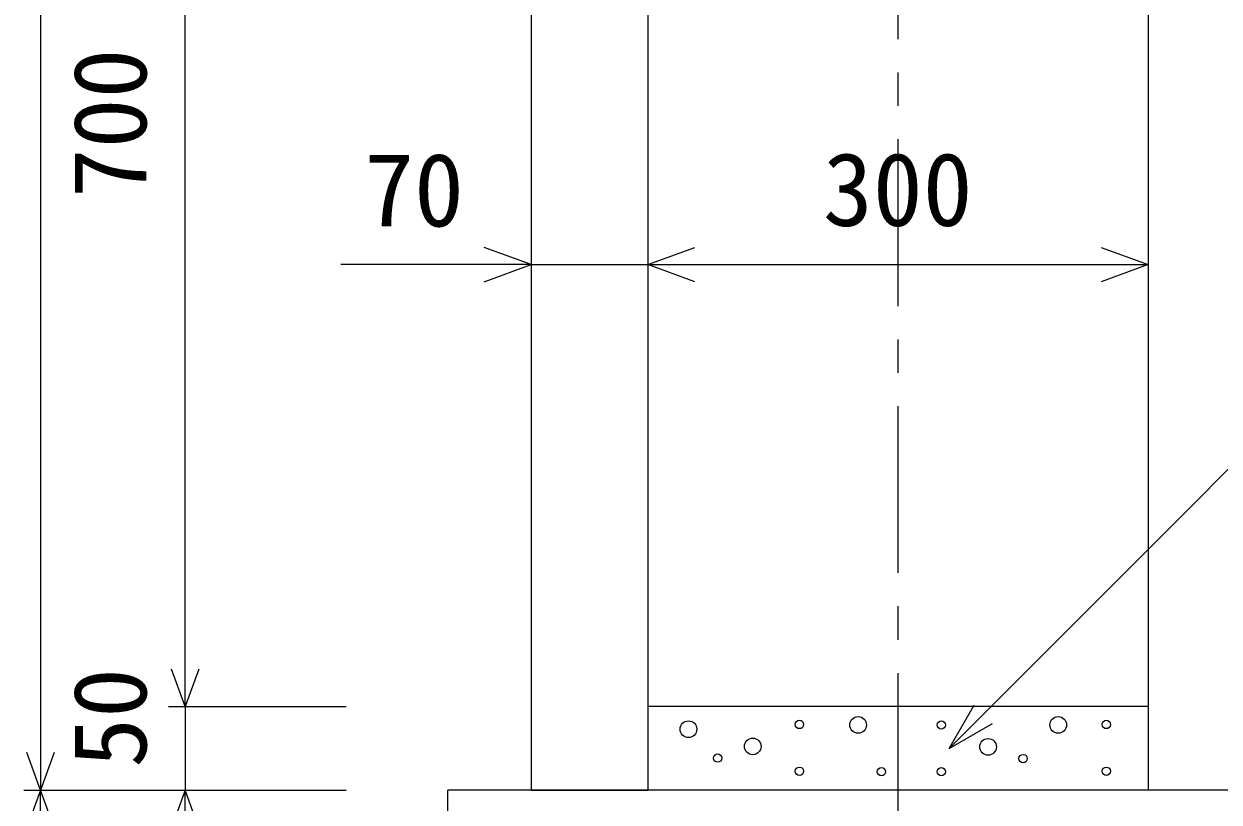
# Model space of a CAD drawing. Units: millimetres, scale not verified. Extents: x -16800 to 16800, y -5940 to 5940.
# Drawn here: x 11326 to 12043, y 2741 to 3208 of the extents above; entities that cross this region are included whole.
import ezdxf
from ezdxf.enums import TextEntityAlignment as Align

# ---------------------------------------------------------------- set-up
doc = ezdxf.new("R2010")
doc.units = ezdxf.units.MM
doc.header["$LTSCALE"] = 20
doc.linetypes.add('CHAIN1', pattern=[8, 5, -1, 1, -1])
for name, color, linetype, lineweight in [('0-0_DIM', 7, 'Continuous', 25), ('0-2_HATCH', 6, 'Continuous', 25), ('0-5_OUTLINE', 3, 'Continuous', 25)]:
    doc.layers.add(name, color=color, linetype=linetype, lineweight=lineweight)
doc.styles.add('ＭＳ ゴシック', font='')
doc.styles.get('ＭＳ ゴシック').set_extended_font_data('MS Gothic')

msp = doc.modelspace()

# ---------------------------------------------------------------- linework, layer by layer
at = {"layer": '0-0_DIM', "linetype": 'CHAIN1'}
msp.add_line((11850, 3618.77), (11850, 2443.47), dxfattribs=at)
at = {"layer": '0-0_DIM'}
for p, q in [((11335.8, 3578.62), (11335.8, 2748.62)), ((11422.46, 2798.62), (11422.46, 3498.12)), ((11630, 3063.62), (11515.94, 3063.62)), ((11630, 3063.62), (11700, 3063.62)), ((11700, 3063.62), (12000, 3063.62)), ((11412.46, 2798.62), (11519.13, 2798.62)), ((11422.46, 2798.62), (11422.46, 2748.62)), ((11880.74, 2773.62), (11895.74, 2799.6)), ((11880.74, 2773.62), (11906.72, 2788.62)), ((11325.8, 2748.62), (11519.13, 2748.62)), ((11335.8, 2648.62), (11335.8, 2748.62)), ((11422.46, 2698.62), (11422.46, 2748.62))]:
    msp.add_line(p, q, dxfattribs=at)
for points in [[(11880.74, 2773.62), (12193.43, 3086.32), (12832.64, 3086.32)], [(11601.81, 3053.36), (11630, 3063.62), (11601.81, 3073.88)], [(11728.19, 3053.36), (11700, 3063.62), (11728.19, 3073.88)], [(11971.81, 3073.88), (12000, 3063.62), (11971.81, 3053.36)], [(11430.67, 2821.17), (11422.46, 2798.62), (11414.26, 2821.17)], [(11344.01, 2771.17), (11335.8, 2748.62), (11327.59, 2771.17)], [(11344.01, 2726.07), (11335.8, 2748.62), (11327.59, 2726.07)], [(11430.67, 2726.07), (11422.46, 2748.62), (11414.26, 2726.07)]]:
    msp.add_lwpolyline(points, dxfattribs=at)
at = {"layer": '0-2_HATCH'}
for centre, radius in [((11724.37, 2785.12), 5), ((11790.93, 2787.93), 2.5), ((11826.09, 2787.65), 5), ((11876, 2787.65), 2.5), ((11946.09, 2787.65), 5), ((11974.95, 2787.93), 2.5), ((11762.89, 2774.8), 5), ((11904.04, 2774.52), 5), ((11741.86, 2767.8), 2.5), ((11925.07, 2767.51), 2.5), ((11790.93, 2759.92), 2.5), ((11840.11, 2759.64), 2.5), ((11876, 2759.64), 2.5), ((11974.95, 2759.92), 2.5)]:
    msp.add_circle(centre, radius, dxfattribs=at)
at = {"layer": '0-5_OUTLINE'}
for p, q in [((11630, 3439.12), (11630, 2748.62)), ((11700, 3378.62), (11700, 2748.62)), ((12000, 3378.62), (12000, 2748.62)), ((12000, 2798.62), (11700, 2798.62)), ((12620, 2748.62), (11580, 2748.62)), ((11580, 2648.62), (11580, 2748.62)), ((11630, 2748.62), (11700, 2748.62)), ((12570, 2748.62), (12000, 2748.62))]:
    msp.add_line(p, q, dxfattribs=at)

# ---------------------------------------------------------------- texts
at = {"layer": '0-0_DIM', "style": 'ＭＳ ゴシック'}
for s, p in [('700', (11412.46, 3103.37)), ('50', (11412.46, 2761.95))]:
    msp.add_text(s, height=43.99, rotation=90, dxfattribs=at).set_placement(p, align=Align.BOTTOM_LEFT)
for s, p in [('70', (11529.85, 3073.32)), ('300', (11805, 3073.62))]:
    msp.add_text(s, height=43.99, dxfattribs=at).set_placement(p, align=Align.BOTTOM_LEFT)

doc.saveas('drawing.dxf')
